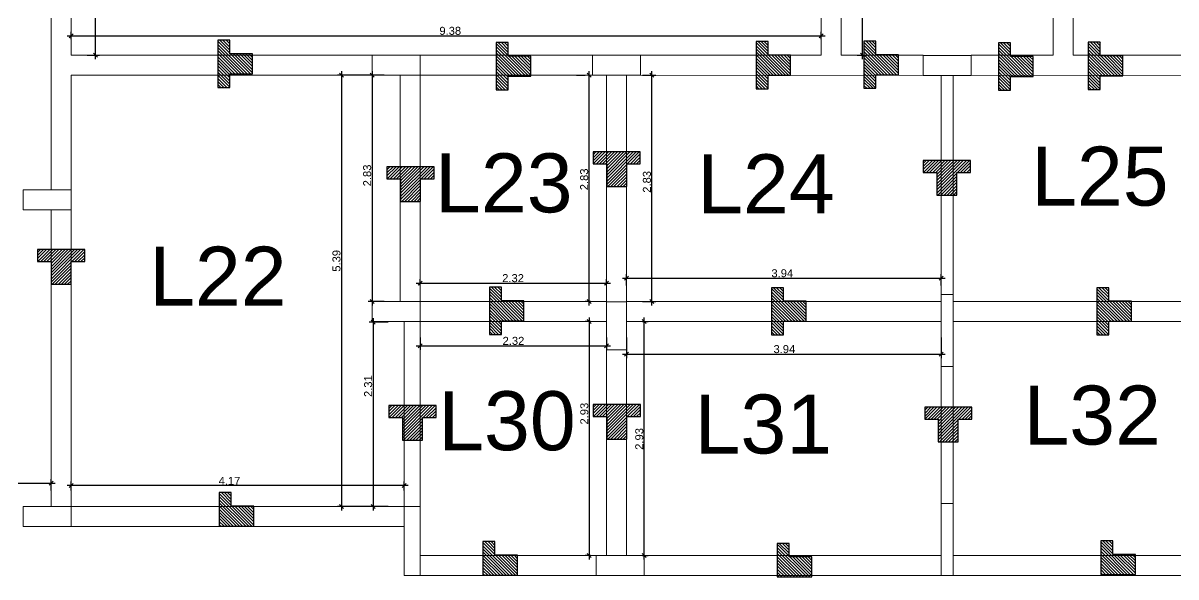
# Model space of a CAD drawing. Header units: millimetres. Extents: x 2878 to 6301, y 540 to 1980.
# Drawn here: x 2920.83 to 2935.24, y 726.71 to 733.63 of the extents above; entities that cross this region are included whole.
import ezdxf

# ---------------------------------------------------------------- set-up
doc = ezdxf.new("R2010")
doc.units = ezdxf.units.MM
doc.header["$LTSCALE"] = 4
for name, color, linetype, lineweight in [('ALVENARIA', 4, 'Continuous', 20), ('COTAS', 35, 'Continuous', 5), ('PILAR', 1, 'Continuous', 5)]:
    doc.layers.add(name, color=color, linetype=linetype, lineweight=lineweight)
doc.layers.add('ARM.CORTE', color=3, linetype='Continuous')
doc.styles.get("Standard").update_dxf_attribs({"font": 'arial.ttf'})
doc.dimstyles.new('ISO-25', dxfattribs={"dimscale": 0, "dimtxt": 0.1, "dimasz": 0.05, "dimexe": 0.05, "dimexo": 0.2, "dimgap": 0.01, "dimtad": 1, "dimzin": 4, "dimdsep": 46, "dimtxsty": 'Standard', "dimblk": 'OBLIQUE', "dimcen": 0.1, "dimdle": 0.05, "dimclrt": 256, "dimadec": 0, "dimazin": 0, "dimtfac": 1, "dimtix": 1, "dimtofl": 0, "dimtmove": 0, "dimatfit": 3, "dimfxl": 1, "dimtfillclr": 256, "dimarcsym": 0})

# ---------------------------------------------------------------- blocks, each defined once
blk = doc.blocks.new('PILAR')
at = {"layer": 'PILAR', "ltscale": 0.01}
blk.add_lwpolyline([(-0.15, 0), (0.1, 0), (0.1, -0.6), (-0.15, -0.6)], close=True, dxfattribs=at)
blk = doc.blocks.new('_Oblique')
at = {"color": 0, "linetype": 'ByBlock', "lineweight": -2}
blk.add_line((-0.5, -0.5), (0.5, 0.5), dxfattribs=at)
blk = doc.blocks.new('*D484')
at = {"layer": 'COTAS', "color": 0, "lineweight": -2, "transparency": 16777216}
for p, q in [((2925.193, 733.032), (2925.193, 730.106)), ((2925.346, 732.982), (2925.143, 732.982)), ((2925.346, 730.156), (2925.143, 730.156))]:
    blk.add_line(p, q, dxfattribs=at)
at = {"layer": 'Defpoints', "color": 0, "transparency": 16777216}
for p in [(2925.546, 732.982), (2925.193, 730.156), (2925.546, 730.156)]:
    blk.add_point(p, dxfattribs=at)
at = {"layer": 'COTAS', "color": 0, "lineweight": -2, "transparency": 16777216, "xscale": 0.05, "yscale": 0.05, "zscale": 0.05}
for p, rotation in [((2925.193, 732.982), 90), ((2925.193, 730.156), 270)]:
    blk.add_blockref('_Oblique', p, dxfattribs=dict(at, rotation=rotation))
at = {"layer": 'COTAS', "transparency": 16777216, "insert": (2925.132, 731.73), "char_height": 0.1, "attachment_point": 5, "rotation": 90}
blk.add_mtext('2.83', dxfattribs=at)
blk = doc.blocks.new('*D485')
at = {"layer": 'COTAS', "color": 0, "lineweight": -2, "transparency": 16777216}
for p, q in [((2925.396, 729.897), (2925.156, 729.897)), ((2925.206, 729.947), (2925.206, 727.541)), ((2925.396, 727.591), (2925.156, 727.591))]:
    blk.add_line(p, q, dxfattribs=at)
at = {"layer": 'Defpoints', "color": 0, "transparency": 16777216}
for p in [(2925.596, 729.897), (2925.206, 727.591), (2925.596, 727.591)]:
    blk.add_point(p, dxfattribs=at)
at = {"layer": 'COTAS', "color": 0, "lineweight": -2, "transparency": 16777216, "xscale": 0.05, "yscale": 0.05, "zscale": 0.05}
for p, rotation in [((2925.206, 729.897), 90), ((2925.206, 727.591), 270)]:
    blk.add_blockref('_Oblique', p, dxfattribs=dict(at, rotation=rotation))
at = {"layer": 'COTAS', "transparency": 16777216, "insert": (2925.144, 729.097), "char_height": 0.1, "attachment_point": 5, "rotation": 90}
blk.add_mtext('2.31', dxfattribs=at)
blk = doc.blocks.new('*D486')
at = {"layer": 'COTAS', "color": 0, "lineweight": -2, "transparency": 16777216}
for p, q in [((2924.809, 733.032), (2924.809, 727.541)), ((2925.346, 732.982), (2924.759, 732.982)), ((2925.396, 727.591), (2924.759, 727.591))]:
    blk.add_line(p, q, dxfattribs=at)
at = {"layer": 'Defpoints', "color": 0, "transparency": 16777216}
for p in [(2925.546, 732.982), (2924.809, 727.591), (2925.596, 727.591)]:
    blk.add_point(p, dxfattribs=at)
at = {"layer": 'COTAS', "color": 0, "lineweight": -2, "transparency": 16777216, "xscale": 0.05, "yscale": 0.05, "zscale": 0.05}
for p, rotation in [((2924.809, 732.982), 90), ((2924.809, 727.591), 270)]:
    blk.add_blockref('_Oblique', p, dxfattribs=dict(at, rotation=rotation))
at = {"layer": 'COTAS', "transparency": 16777216, "insert": (2924.748, 730.663), "char_height": 0.1, "attachment_point": 5, "rotation": 90}
blk.add_mtext('5.39', dxfattribs=at)
blk = doc.blocks.new('*D487')
at = {"layer": 'COTAS', "color": 0, "lineweight": -2, "transparency": 16777216}
for p, q in [((2927.921, 729.906), (2927.857, 729.906)), ((2927.907, 729.956), (2927.907, 726.931)), ((2927.921, 726.981), (2927.857, 726.981))]:
    blk.add_line(p, q, dxfattribs=at)
at = {"layer": 'Defpoints', "color": 0, "transparency": 16777216}
for p in [(2928.121, 729.906), (2927.907, 726.981), (2928.121, 726.981)]:
    blk.add_point(p, dxfattribs=at)
at = {"layer": 'COTAS', "color": 0, "lineweight": -2, "transparency": 16777216, "xscale": 0.05, "yscale": 0.05, "zscale": 0.05}
for p, rotation in [((2927.907, 729.906), 90), ((2927.907, 726.981), 270)]:
    blk.add_blockref('_Oblique', p, dxfattribs=dict(at, rotation=rotation))
at = {"layer": 'COTAS', "transparency": 16777216, "insert": (2927.846, 728.753), "char_height": 0.1, "attachment_point": 5, "rotation": 90}
blk.add_mtext('2.93', dxfattribs=at)
blk = doc.blocks.new('*D488')
at = {"layer": 'COTAS', "color": 0, "lineweight": -2, "transparency": 16777216}
for p, q in [((2925.796, 729.706), (2925.796, 729.551)), ((2928.121, 729.706), (2928.121, 729.551)), ((2925.746, 729.601), (2928.171, 729.601))]:
    blk.add_line(p, q, dxfattribs=at)
at = {"layer": 'Defpoints', "color": 0, "transparency": 16777216}
for p in [(2925.796, 729.906), (2928.121, 729.906), (2928.121, 729.601)]:
    blk.add_point(p, dxfattribs=at)
at = {"layer": 'COTAS', "color": 0, "lineweight": -2, "transparency": 16777216, "xscale": 0.05, "yscale": 0.05, "zscale": 0.05, "rotation": 180}
blk.add_blockref('_Oblique', (2925.796, 729.601), dxfattribs=at)
at = {"layer": 'COTAS', "color": 0, "lineweight": -2, "transparency": 16777216, "xscale": 0.05, "yscale": 0.05, "zscale": 0.05}
blk.add_blockref('_Oblique', (2928.121, 729.601), dxfattribs=at)
at = {"layer": 'COTAS', "transparency": 16777216, "insert": (2926.96, 729.662), "char_height": 0.1, "attachment_point": 5}
blk.add_mtext('2.32', dxfattribs=at)
blk = doc.blocks.new('*D489')
at = {"layer": 'COTAS', "color": 0, "lineweight": -2, "transparency": 16777216}
for p, q in [((2928.371, 729.706), (2928.371, 729.448)), ((2932.306, 729.706), (2932.306, 729.448)), ((2928.321, 729.498), (2932.356, 729.498))]:
    blk.add_line(p, q, dxfattribs=at)
at = {"layer": 'Defpoints', "color": 0, "transparency": 16777216}
for p in [(2928.371, 729.906), (2932.306, 729.906), (2932.306, 729.498)]:
    blk.add_point(p, dxfattribs=at)
at = {"layer": 'COTAS', "color": 0, "lineweight": -2, "transparency": 16777216, "xscale": 0.05, "yscale": 0.05, "zscale": 0.05, "rotation": 180}
blk.add_blockref('_Oblique', (2928.371, 729.498), dxfattribs=at)
at = {"layer": 'COTAS', "color": 0, "lineweight": -2, "transparency": 16777216, "xscale": 0.05, "yscale": 0.05, "zscale": 0.05}
blk.add_blockref('_Oblique', (2932.306, 729.498), dxfattribs=at)
at = {"layer": 'COTAS', "transparency": 16777216, "insert": (2930.346, 729.559), "char_height": 0.1, "attachment_point": 5}
blk.add_mtext('3.94', dxfattribs=at)
blk = doc.blocks.new('*D568')
at = {"layer": 'COTAS', "color": 0, "lineweight": -2, "transparency": 16777216}
for p, q in [((2916.614, 727.885), (2921.231, 727.885)), ((2916.664, 727.791), (2916.664, 727.935)), ((2921.181, 727.791), (2921.181, 727.935))]:
    blk.add_line(p, q, dxfattribs=at)
at = {"layer": 'Defpoints', "color": 0, "transparency": 16777216}
for p in [(2921.181, 727.885), (2916.664, 727.591), (2921.181, 727.591)]:
    blk.add_point(p, dxfattribs=at)
at = {"layer": 'COTAS', "color": 0, "lineweight": -2, "transparency": 16777216, "xscale": 0.05, "yscale": 0.05, "zscale": 0.05, "rotation": 180}
blk.add_blockref('_Oblique', (2916.664, 727.885), dxfattribs=at)
at = {"layer": 'COTAS', "color": 0, "lineweight": -2, "transparency": 16777216, "xscale": 0.05, "yscale": 0.05, "zscale": 0.05}
blk.add_blockref('_Oblique', (2921.181, 727.885), dxfattribs=at)
at = {"layer": 'COTAS', "transparency": 16777216, "insert": (2919.028, 727.946), "char_height": 0.1, "attachment_point": 5}
blk.add_mtext('4.52', dxfattribs=at)
blk = doc.blocks.new('*D577')
at = {"layer": 'COTAS', "color": 0, "lineweight": -2, "transparency": 16777216}
for p, q in [((2921.631, 734.686), (2921.786, 734.686)), ((2921.736, 733.182), (2921.736, 734.736)), ((2921.631, 733.232), (2921.786, 733.232))]:
    blk.add_line(p, q, dxfattribs=at)
at = {"layer": 'Defpoints', "color": 0, "transparency": 16777216}
for p in [(2921.431, 734.686), (2921.736, 734.686), (2921.431, 733.232)]:
    blk.add_point(p, dxfattribs=at)
at = {"layer": 'COTAS', "color": 0, "lineweight": -2, "transparency": 16777216, "xscale": 0.05, "yscale": 0.05, "zscale": 0.05}
for p, rotation in [((2921.736, 734.686), 90), ((2921.736, 733.232), 270)]:
    blk.add_blockref('_Oblique', p, dxfattribs=dict(at, rotation=rotation))
at = {"layer": 'COTAS', "transparency": 16777216, "insert": (2921.675, 734.008), "char_height": 0.1, "attachment_point": 5, "rotation": 90}
blk.add_mtext('1.45', dxfattribs=at)
blk = doc.blocks.new('*D578')
at = {"layer": 'COTAS', "color": 0, "lineweight": -2, "transparency": 16777216}
for p, q in [((2921.381, 733.476), (2930.856, 733.476)), ((2921.431, 733.432), (2921.431, 733.526)), ((2930.806, 733.432), (2930.806, 733.526))]:
    blk.add_line(p, q, dxfattribs=at)
at = {"layer": 'Defpoints', "color": 0, "transparency": 16777216}
for p in [(2930.806, 733.476), (2921.431, 733.232), (2930.806, 733.232)]:
    blk.add_point(p, dxfattribs=at)
at = {"layer": 'COTAS', "color": 0, "lineweight": -2, "transparency": 16777216, "xscale": 0.05, "yscale": 0.05, "zscale": 0.05, "rotation": 180}
blk.add_blockref('_Oblique', (2921.431, 733.476), dxfattribs=at)
at = {"layer": 'COTAS', "color": 0, "lineweight": -2, "transparency": 16777216, "xscale": 0.05, "yscale": 0.05, "zscale": 0.05}
blk.add_blockref('_Oblique', (2930.806, 733.476), dxfattribs=at)
at = {"layer": 'COTAS', "transparency": 16777216, "insert": (2926.17, 733.537), "char_height": 0.1, "attachment_point": 5}
blk.add_mtext('9.38', dxfattribs=at)
blk = doc.blocks.new('*D579')
at = {"layer": 'COTAS', "color": 0, "lineweight": -2, "transparency": 16777216}
for p, q in [((2925.646, 727.853), (2921.381, 727.853)), ((2921.431, 727.791), (2921.431, 727.903)), ((2925.596, 727.791), (2925.596, 727.903))]:
    blk.add_line(p, q, dxfattribs=at)
at = {"layer": 'Defpoints', "color": 0, "transparency": 16777216}
for p in [(2921.431, 727.853), (2921.431, 727.591), (2925.596, 727.591)]:
    blk.add_point(p, dxfattribs=at)
at = {"layer": 'COTAS', "color": 0, "lineweight": -2, "transparency": 16777216, "xscale": 0.05, "yscale": 0.05, "zscale": 0.05, "rotation": 180}
blk.add_blockref('_Oblique', (2921.431, 727.853), dxfattribs=at)
at = {"layer": 'COTAS', "color": 0, "lineweight": -2, "transparency": 16777216, "xscale": 0.05, "yscale": 0.05, "zscale": 0.05}
blk.add_blockref('_Oblique', (2925.596, 727.853), dxfattribs=at)
at = {"layer": 'COTAS', "transparency": 16777216, "insert": (2923.411, 727.913), "char_height": 0.1, "attachment_point": 5}
blk.add_mtext('4.17', dxfattribs=at)
blk = doc.blocks.new('*D580')
at = {"layer": 'COTAS', "color": 0, "lineweight": -2, "transparency": 16777216}
for p, q in [((2925.796, 730.356), (2925.796, 730.435)), ((2928.121, 730.356), (2928.121, 730.435)), ((2925.746, 730.385), (2928.171, 730.385))]:
    blk.add_line(p, q, dxfattribs=at)
at = {"layer": 'Defpoints', "color": 0, "transparency": 16777216}
for p in [(2928.121, 730.385), (2925.796, 730.156), (2928.121, 730.156)]:
    blk.add_point(p, dxfattribs=at)
at = {"layer": 'COTAS', "color": 0, "lineweight": -2, "transparency": 16777216, "xscale": 0.05, "yscale": 0.05, "zscale": 0.05, "rotation": 180}
blk.add_blockref('_Oblique', (2925.796, 730.385), dxfattribs=at)
at = {"layer": 'COTAS', "color": 0, "lineweight": -2, "transparency": 16777216, "xscale": 0.05, "yscale": 0.05, "zscale": 0.05}
blk.add_blockref('_Oblique', (2928.121, 730.385), dxfattribs=at)
at = {"layer": 'COTAS', "transparency": 16777216, "insert": (2926.955, 730.446), "char_height": 0.1, "attachment_point": 5}
blk.add_mtext('2.32', dxfattribs=at)
blk = doc.blocks.new('*D581')
at = {"layer": 'COTAS', "color": 0, "lineweight": -2, "transparency": 16777216}
for p, q in [((2927.905, 730.106), (2927.905, 733.032)), ((2927.746, 732.982), (2927.855, 732.982)), ((2927.921, 730.156), (2927.855, 730.156))]:
    blk.add_line(p, q, dxfattribs=at)
at = {"layer": 'Defpoints', "color": 0, "transparency": 16777216}
for p in [(2927.905, 732.982), (2927.946, 732.982), (2928.121, 730.156)]:
    blk.add_point(p, dxfattribs=at)
at = {"layer": 'COTAS', "color": 0, "lineweight": -2, "transparency": 16777216, "xscale": 0.05, "yscale": 0.05, "zscale": 0.05}
for p, rotation in [((2927.905, 732.982), 90), ((2927.905, 730.156), 270)]:
    blk.add_blockref('_Oblique', p, dxfattribs=dict(at, rotation=rotation))
at = {"layer": 'COTAS', "transparency": 16777216, "insert": (2927.844, 731.681), "char_height": 0.1, "attachment_point": 5, "rotation": 90}
blk.add_mtext('2.83', dxfattribs=at)
blk = doc.blocks.new('*D582')
at = {"layer": 'COTAS', "color": 0, "lineweight": -2, "transparency": 16777216}
for p, q in [((2928.571, 729.906), (2928.644, 729.906)), ((2928.594, 726.931), (2928.594, 729.956)), ((2928.571, 726.981), (2928.644, 726.981))]:
    blk.add_line(p, q, dxfattribs=at)
at = {"layer": 'Defpoints', "color": 0, "transparency": 16777216}
for p in [(2928.371, 729.906), (2928.594, 729.906), (2928.371, 726.981)]:
    blk.add_point(p, dxfattribs=at)
at = {"layer": 'COTAS', "color": 0, "lineweight": -2, "transparency": 16777216, "xscale": 0.05, "yscale": 0.05, "zscale": 0.05}
for p, rotation in [((2928.594, 729.906), 90), ((2928.594, 726.981), 270)]:
    blk.add_blockref('_Oblique', p, dxfattribs=dict(at, rotation=rotation))
at = {"layer": 'COTAS', "transparency": 16777216, "insert": (2928.533, 728.437), "char_height": 0.1, "attachment_point": 5, "rotation": 90}
blk.add_mtext('2.93', dxfattribs=at)
blk = doc.blocks.new('*D583')
at = {"layer": 'COTAS', "color": 0, "lineweight": -2, "transparency": 16777216}
for p, q in [((2928.321, 730.446), (2932.356, 730.446)), ((2928.371, 730.356), (2928.371, 730.496)), ((2932.306, 730.356), (2932.306, 730.496))]:
    blk.add_line(p, q, dxfattribs=at)
at = {"layer": 'Defpoints', "color": 0, "transparency": 16777216}
for p in [(2932.306, 730.446), (2928.371, 730.156), (2932.306, 730.156)]:
    blk.add_point(p, dxfattribs=at)
at = {"layer": 'COTAS', "color": 0, "lineweight": -2, "transparency": 16777216, "xscale": 0.05, "yscale": 0.05, "zscale": 0.05, "rotation": 180}
blk.add_blockref('_Oblique', (2928.371, 730.446), dxfattribs=at)
at = {"layer": 'COTAS', "color": 0, "lineweight": -2, "transparency": 16777216, "xscale": 0.05, "yscale": 0.05, "zscale": 0.05}
blk.add_blockref('_Oblique', (2932.306, 730.446), dxfattribs=at)
at = {"layer": 'COTAS', "transparency": 16777216, "insert": (2930.32, 730.507), "char_height": 0.1, "attachment_point": 5}
blk.add_mtext('3.94', dxfattribs=at)
blk = doc.blocks.new('*D584')
at = {"layer": 'COTAS', "color": 0, "lineweight": -2, "transparency": 16777216}
for p, q in [((2928.689, 730.106), (2928.689, 733.032)), ((2928.571, 732.982), (2928.739, 732.982)), ((2928.571, 730.156), (2928.739, 730.156))]:
    blk.add_line(p, q, dxfattribs=at)
at = {"layer": 'Defpoints', "color": 0, "transparency": 16777216}
for p in [(2928.371, 732.982), (2928.689, 732.982), (2928.371, 730.156)]:
    blk.add_point(p, dxfattribs=at)
at = {"layer": 'COTAS', "color": 0, "lineweight": -2, "transparency": 16777216, "xscale": 0.05, "yscale": 0.05, "zscale": 0.05}
for p, rotation in [((2928.689, 732.982), 90), ((2928.689, 730.156), 270)]:
    blk.add_blockref('_Oblique', p, dxfattribs=dict(at, rotation=rotation))
at = {"layer": 'COTAS', "transparency": 16777216, "insert": (2928.628, 731.65), "char_height": 0.1, "attachment_point": 5, "rotation": 90}
blk.add_mtext('2.83', dxfattribs=at)
blk = doc.blocks.new('*D589')
at = {"layer": 'COTAS', "color": 0, "lineweight": -2, "transparency": 16777216}
for p, q in [((2931.256, 736.771), (2931.371, 736.771)), ((2931.321, 733.182), (2931.321, 736.821)), ((2931.256, 733.232), (2931.371, 733.232))]:
    blk.add_line(p, q, dxfattribs=at)
at = {"layer": 'Defpoints', "color": 0, "transparency": 16777216}
for p in [(2931.056, 736.771), (2931.321, 736.771), (2931.056, 733.232)]:
    blk.add_point(p, dxfattribs=at)
at = {"layer": 'COTAS', "color": 0, "lineweight": -2, "transparency": 16777216, "xscale": 0.05, "yscale": 0.05, "zscale": 0.05}
for p, rotation in [((2931.321, 736.771), 90), ((2931.321, 733.232), 270)]:
    blk.add_blockref('_Oblique', p, dxfattribs=dict(at, rotation=rotation))
at = {"layer": 'COTAS', "transparency": 16777216, "insert": (2931.259, 735.629), "char_height": 0.1, "attachment_point": 5, "rotation": 90}
blk.add_mtext('3.54', dxfattribs=at)

msp = doc.modelspace()

# ---------------------------------------------------------------- hatches: boundary and pattern name
at = {"layer": 'ARM.CORTE'}
h = msp.add_hatch(dxfattribs=at)
h.set_pattern_fill('ANSI31', color=256, scale=0.0086, angle=90)
h.set_pattern_definition([(135, (3659.774526, -2173.001772), (-0.01930755066, -0.01930755066), [])])
h.paths.add_polyline_path([(2923.264, 732.829), (2923.414, 732.829), (2923.414, 732.999), (2923.697, 732.999), (2923.697, 733.249), (2923.414, 733.249), (2923.414, 733.419), (2923.264, 733.419)])
h = msp.add_hatch(dxfattribs=at)
h.set_pattern_fill('ANSI31', color=256, scale=0.0086, angle=90)
h.set_pattern_definition([(135, (3663.2539, -2173.029522), (-0.01930755066, -0.01930755066), [])])
h.paths.add_polyline_path([(2926.744, 732.801), (2926.894, 732.801), (2926.894, 732.971), (2927.176, 732.971), (2927.176, 733.221), (2926.894, 733.221), (2926.894, 733.391), (2926.744, 733.391)])
h = msp.add_hatch(dxfattribs=at)
h.set_pattern_fill('ANSI31', color=256, scale=0.0086, angle=90)
h.set_pattern_definition([(135, (3666.50213, -2173.01817), (-0.01930755066, -0.01930755066), [])])
h.paths.add_polyline_path([(2929.992, 732.813), (2930.142, 732.813), (2930.142, 732.983), (2930.424, 732.983), (2930.424, 733.233), (2930.142, 733.233), (2930.142, 733.403), (2929.992, 733.403)])
h = msp.add_hatch(dxfattribs=at)
h.set_pattern_fill('ANSI31', color=256, scale=0.0086, angle=90)
h.set_pattern_definition([(135, (3667.85082, -2173.01192), (-0.01930755066, -0.01930755066), [])])
h.paths.add_polyline_path([(2931.341, 732.819), (2931.491, 732.819), (2931.491, 732.989), (2931.773, 732.989), (2931.773, 733.239), (2931.491, 733.239), (2931.491, 733.409), (2931.341, 733.409)])
h = msp.add_hatch(dxfattribs=at)
h.set_pattern_fill('ANSI31', color=256, scale=0.0086, angle=90)
h.set_pattern_definition([(135, (3669.53188, -2173.034466), (-0.01930755066, -0.01930755066), [])])
h.paths.add_polyline_path([(2933.022, 732.797), (2933.172, 732.797), (2933.172, 732.967), (2933.454, 732.967), (2933.454, 733.217), (2933.172, 733.217), (2933.172, 733.387), (2933.022, 733.387)])
h = msp.add_hatch(dxfattribs=at)
h.set_pattern_fill('ANSI31', color=256, scale=0.0086, angle=90)
h.set_pattern_definition([(135, (3670.65557, -2173.026342), (-0.01930755066, -0.01930755066), [])])
h.paths.add_polyline_path([(2934.145, 732.805), (2934.295, 732.805), (2934.295, 732.975), (2934.578, 732.975), (2934.578, 733.225), (2934.295, 733.225), (2934.295, 733.395), (2934.145, 733.395)])
h = msp.add_hatch(dxfattribs=at)
h.set_pattern_fill('ANSI31', color=256, scale=0.0086)
h.set_pattern_definition([(45, (22.12361, -4.48517), (-0.01930755066, 0.01930755066), [])])
h.paths.add_polyline_path([(2927.955, 732.025), (2927.955, 731.875), (2928.125, 731.875), (2928.125, 731.593), (2928.375, 731.593), (2928.375, 731.875), (2928.545, 731.875), (2928.545, 732.025)])
h = msp.add_hatch(dxfattribs=at)
h.set_pattern_fill('ANSI31', color=256, scale=0.0086)
h.set_pattern_definition([(45, (26.250596, -4.592462), (-0.01930755066, 0.01930755066), [])])
h.paths.add_polyline_path([(2932.082, 731.918), (2932.082, 731.768), (2932.252, 731.768), (2932.252, 731.485), (2932.502, 731.485), (2932.502, 731.768), (2932.672, 731.768), (2932.672, 731.918)])
h = msp.add_hatch(dxfattribs=at)
h.set_pattern_fill('ANSI31', color=256, scale=0.0086)
h.set_pattern_definition([(45, (19.548183, -4.672365), (-0.01930755066, 0.01930755066), [])])
h.paths.add_polyline_path([(2925.379, 731.838), (2925.379, 731.688), (2925.549, 731.688), (2925.549, 731.406), (2925.799, 731.406), (2925.799, 731.688), (2925.969, 731.688), (2925.969, 731.838)])
h = msp.add_hatch(dxfattribs=at)
h.set_pattern_fill('ANSI31', color=256, scale=0.0086)
h.set_pattern_definition([(45, (15.180044, -5.705877), (-0.01930755066, 0.01930755066), [])])
h.paths.add_polyline_path([(2921.011, 730.804), (2921.011, 730.654), (2921.181, 730.654), (2921.181, 730.372), (2921.431, 730.372), (2921.431, 730.654), (2921.601, 730.654), (2921.601, 730.804)])
h = msp.add_hatch(dxfattribs=at)
h.set_pattern_fill('ANSI31', color=256, scale=0.0086, angle=90)
h.set_pattern_definition([(135, (3663.169336, -2176.086917), (-0.01930755066, -0.01930755066), [])])
h.paths.add_polyline_path([(2926.659, 729.744), (2926.809, 729.744), (2926.809, 729.914), (2927.091, 729.914), (2927.091, 730.164), (2926.809, 730.164), (2926.809, 730.334), (2926.659, 730.334)])
h = msp.add_hatch(dxfattribs=at)
h.set_pattern_fill('ANSI31', color=256, scale=0.0086, angle=90)
h.set_pattern_definition([(135, (3666.694443, -2176.093652), (-0.01930755066, -0.01930755066), [])])
h.paths.add_polyline_path([(2930.184, 729.737), (2930.334, 729.737), (2930.334, 729.907), (2930.617, 729.907), (2930.617, 730.157), (2930.334, 730.157), (2930.334, 730.327), (2930.184, 730.327)])
h = msp.add_hatch(dxfattribs=at)
h.set_pattern_fill('ANSI31', color=256, scale=0.0086, angle=90)
h.set_pattern_definition([(135, (3670.761902, -2176.094257), (-0.01930755066, -0.01930755066), [])])
h.paths.add_polyline_path([(2934.252, 729.737), (2934.402, 729.737), (2934.402, 729.907), (2934.684, 729.907), (2934.684, 730.157), (2934.402, 730.157), (2934.402, 730.327), (2934.252, 730.327)])
h = msp.add_hatch(dxfattribs=at)
h.set_pattern_fill('ANSI31', color=256, scale=0.0086)
h.set_pattern_definition([(45, (19.572188, -7.656577), (-0.01930755066, 0.01930755066), [])])
h.paths.add_polyline_path([(2925.403, 728.854), (2925.403, 728.704), (2925.573, 728.704), (2925.573, 728.421), (2925.823, 728.421), (2925.823, 728.704), (2925.993, 728.704), (2925.993, 728.854)])
h = msp.add_hatch(dxfattribs=at)
h.set_pattern_fill('ANSI31', color=256, scale=0.0086)
h.set_pattern_definition([(45, (22.124877, -7.642002), (-0.01930755066, 0.01930755066), [])])
h.paths.add_polyline_path([(2927.956, 728.868), (2927.956, 728.718), (2928.126, 728.718), (2928.126, 728.436), (2928.376, 728.436), (2928.376, 728.718), (2928.546, 728.718), (2928.546, 728.868)])
h = msp.add_hatch(dxfattribs=at)
h.set_pattern_fill('ANSI31', color=256, scale=0.0086)
h.set_pattern_definition([(45, (26.2691, -7.678476), (-0.01930755066, 0.01930755066), [])])
h.paths.add_polyline_path([(2932.1, 728.832), (2932.1, 728.682), (2932.27, 728.682), (2932.27, 728.399), (2932.52, 728.399), (2932.52, 728.682), (2932.69, 728.682), (2932.69, 728.832)])
h = msp.add_hatch(dxfattribs=at)
h.set_pattern_fill('ANSI31', color=256, scale=0.0086, angle=90)
h.set_pattern_definition([(135, (3659.792805, -2178.653948), (-0.01930755066, -0.01930755066), [])])
h.paths.add_polyline_path([(2923.283, 727.347), (2923.715, 727.347), (2923.715, 727.597), (2923.433, 727.597), (2923.433, 727.767), (2923.283, 727.767)])
h = msp.add_hatch(dxfattribs=at)
h.set_pattern_fill('ANSI31', color=256, scale=0.0086, angle=90)
h.set_pattern_definition([(135, (3663.087705, -2179.26749), (-0.01930755066, -0.01930755066), [])])
h.paths.add_polyline_path([(2926.578, 726.733), (2927.01, 726.733), (2927.01, 726.983), (2926.728, 726.983), (2926.728, 727.153), (2926.578, 727.153)])
h = msp.add_hatch(dxfattribs=at)
h.set_pattern_fill('ANSI31', color=256, scale=0.0086, angle=90)
h.set_pattern_definition([(135, (3666.766217, -2179.288935), (-0.01930755066, -0.01930755066), [])])
h.paths.add_polyline_path([(2930.256, 726.712), (2930.688, 726.712), (2930.688, 726.962), (2930.406, 726.962), (2930.406, 727.132), (2930.256, 727.132)])
h = msp.add_hatch(dxfattribs=at)
h.set_pattern_fill('ANSI31', color=256, scale=0.0086, angle=90)
h.set_pattern_definition([(135, (3670.810807, -2179.256652), (-0.01930755066, -0.01930755066), [])])
h.paths.add_polyline_path([(2934.301, 726.744), (2934.733, 726.744), (2934.733, 726.994), (2934.451, 726.994), (2934.451, 727.164), (2934.301, 727.164)])

# ---------------------------------------------------------------- linework, layer by layer
at = {"layer": 'ALVENARIA'}
for p, q in [((2921.181, 731.551), (2921.181, 734.686)), ((2921.431, 733.232), (2921.431, 734.686)), ((2930.806, 734.68), (2930.806, 733.232)), ((2931.056, 734.68), (2931.056, 733.232)), ((2933.705, 734.68), (2933.705, 733.232)), ((2933.955, 734.68), (2933.955, 733.232)), ((2925.196, 733.232), (2921.431, 733.232)), ((2927.946, 733.232), (2925.796, 733.232)), ((2928.546, 733.232), (2930.806, 733.232)), ((2931.056, 733.232), (2932.081, 733.232)), ((2933.705, 733.232), (2932.681, 733.232)), ((2936.215, 733.232), (2933.955, 733.232)), ((2921.431, 731.551), (2921.431, 732.982)), ((2925.196, 732.982), (2921.431, 732.982)), ((2925.546, 732.982), (2925.546, 730.156)), ((2925.796, 732.982), (2927.946, 732.982)), ((2925.796, 732.982), (2925.796, 730.156)), ((2928.121, 730.156), (2928.121, 732.982)), ((2928.371, 730.156), (2928.371, 732.982)), ((2928.546, 732.982), (2932.081, 732.981)), ((2932.306, 730.241), (2932.306, 732.981)), ((2932.456, 730.241), (2932.456, 732.981)), ((2936.215, 732.982), (2932.681, 732.981)), ((2921.181, 727.591), (2921.181, 731.301)), ((2921.431, 727.591), (2921.431, 731.301)), ((2925.796, 730.156), (2928.121, 730.156)), ((2928.371, 730.156), (2932.306, 730.156)), ((2936.39, 730.156), (2932.455, 730.156)), ((2925.596, 727.591), (2925.596, 729.897)), ((2925.796, 727.591), (2925.796, 729.906)), ((2925.796, 729.906), (2928.121, 729.906)), ((2928.371, 729.906), (2932.306, 729.906)), ((2936.39, 729.906), (2932.455, 729.906)), ((2928.121, 729.551), (2928.121, 726.981)), ((2928.371, 729.551), (2928.371, 726.981)), ((2932.306, 727.631), (2932.306, 729.341)), ((2932.456, 727.631), (2932.456, 729.341)), ((2921.431, 727.591), (2925.596, 727.591)), ((2921.431, 727.341), (2925.596, 727.341)), ((2925.596, 726.731), (2925.596, 727.341)), ((2927.996, 726.981), (2925.798, 726.981)), ((2928.196, 726.981), (2927.996, 726.981)), ((2928.594, 726.981), (2932.306, 726.981)), ((2936.167, 726.981), (2932.455, 726.981)), ((2927.996, 726.731), (2925.796, 726.731)), ((2928.296, 726.731), (2927.996, 726.731)), ((2928.121, 726.731), (2928.121, 726.731)), ((2928.121, 726.731), (2928.121, 726.731)), ((2928.594, 726.731), (2932.306, 726.731)), ((2936.167, 726.731), (2932.455, 726.731))]:
    msp.add_line(p, q, dxfattribs=at)
at = {"layer": 'ALVENARIA', "ltscale": 0.03}
msp.add_line((2921.056, 731.301), (2921.056, 731.301), dxfattribs=at)
at = {"layer": 'ARM.CORTE'}
for points in [[(2923.264, 733.419), (2923.264, 732.829), (2923.414, 732.829), (2923.414, 732.999), (2923.697, 732.999), (2923.697, 733.249), (2923.414, 733.249), (2923.414, 733.419)], [(2926.744, 733.391), (2926.744, 732.801), (2926.894, 732.801), (2926.894, 732.971), (2927.176, 732.971), (2927.176, 733.221), (2926.894, 733.221), (2926.894, 733.391)], [(2929.992, 733.403), (2929.992, 732.813), (2930.142, 732.813), (2930.142, 732.983), (2930.424, 732.983), (2930.424, 733.233), (2930.142, 733.233), (2930.142, 733.403)], [(2931.341, 733.409), (2931.341, 732.819), (2931.491, 732.819), (2931.491, 732.989), (2931.773, 732.989), (2931.773, 733.239), (2931.491, 733.239), (2931.491, 733.409)], [(2933.022, 733.387), (2933.022, 732.797), (2933.172, 732.797), (2933.172, 732.967), (2933.454, 732.967), (2933.454, 733.217), (2933.172, 733.217), (2933.172, 733.387)], [(2934.145, 733.395), (2934.145, 732.805), (2934.295, 732.805), (2934.295, 732.975), (2934.578, 732.975), (2934.578, 733.225), (2934.295, 733.225), (2934.295, 733.395)], [(2928.545, 732.025), (2927.955, 732.025), (2927.955, 731.875), (2928.125, 731.875), (2928.125, 731.593), (2928.375, 731.593), (2928.375, 731.875), (2928.545, 731.875)], [(2932.672, 731.918), (2932.082, 731.918), (2932.082, 731.768), (2932.252, 731.768), (2932.252, 731.485), (2932.502, 731.485), (2932.502, 731.768), (2932.672, 731.768)], [(2925.969, 731.838), (2925.379, 731.838), (2925.379, 731.688), (2925.549, 731.688), (2925.549, 731.406), (2925.799, 731.406), (2925.799, 731.688), (2925.969, 731.688)], [(2921.601, 730.804), (2921.011, 730.804), (2921.011, 730.654), (2921.181, 730.654), (2921.181, 730.372), (2921.431, 730.372), (2921.431, 730.654), (2921.601, 730.654)], [(2926.659, 730.334), (2926.659, 729.744), (2926.809, 729.744), (2926.809, 729.914), (2927.091, 729.914), (2927.091, 730.164), (2926.809, 730.164), (2926.809, 730.334)], [(2930.184, 730.327), (2930.184, 729.737), (2930.334, 729.737), (2930.334, 729.907), (2930.617, 729.907), (2930.617, 730.157), (2930.334, 730.157), (2930.334, 730.327)], [(2934.252, 730.327), (2934.252, 729.737), (2934.402, 729.737), (2934.402, 729.907), (2934.684, 729.907), (2934.684, 730.157), (2934.402, 730.157), (2934.402, 730.327)], [(2925.993, 728.854), (2925.403, 728.854), (2925.403, 728.704), (2925.573, 728.704), (2925.573, 728.421), (2925.823, 728.421), (2925.823, 728.704), (2925.993, 728.704)], [(2928.546, 728.868), (2927.956, 728.868), (2927.956, 728.718), (2928.126, 728.718), (2928.126, 728.436), (2928.376, 728.436), (2928.376, 728.718), (2928.546, 728.718)], [(2932.69, 728.832), (2932.1, 728.832), (2932.1, 728.682), (2932.27, 728.682), (2932.27, 728.399), (2932.52, 728.399), (2932.52, 728.682), (2932.69, 728.682)], [(2923.433, 727.347), (2923.715, 727.347), (2923.715, 727.597), (2923.433, 727.597), (2923.433, 727.767), (2923.283, 727.767), (2923.283, 727.347)], [(2926.728, 726.733), (2927.01, 726.733), (2927.01, 726.983), (2926.728, 726.983), (2926.728, 727.153), (2926.578, 727.153), (2926.578, 726.733)], [(2930.406, 726.712), (2930.688, 726.712), (2930.688, 726.962), (2930.406, 726.962), (2930.406, 727.132), (2930.256, 727.132), (2930.256, 726.712)], [(2934.451, 726.744), (2934.733, 726.744), (2934.733, 726.994), (2934.451, 726.994), (2934.451, 727.164), (2934.301, 727.164), (2934.301, 726.744)]]:
    msp.add_lwpolyline(points, close=True, dxfattribs=at)
at = {"layer": 'PILAR', "ltscale": 0.01}
msp.add_lwpolyline([(2925.196, 730.156), (2925.196, 729.906), (2925.796, 729.906), (2925.796, 730.156)], close=True, dxfattribs=at)
at = {"layer": 'PILAR', "color": 1, "ltscale": 0.01}
for points in [[(2932.306, 729.341), (2932.456, 729.341), (2932.456, 730.241), (2932.306, 730.241)], [(2925.596, 727.591), (2925.796, 727.591), (2925.796, 726.731), (2925.596, 726.731)], [(2932.306, 726.731), (2932.456, 726.731), (2932.456, 727.631), (2932.306, 727.631)]]:
    msp.add_lwpolyline(points, close=True, dxfattribs=at)

# ---------------------------------------------------------------- block references
at = {"layer": 'COTAS', "xscale": -1}
for p, rotation in [((2925.196, 733.082), 90), ((2927.946, 733.082), 90), ((2932.081, 733.081), 90), ((2928.271, 729.551), 180), ((2928.594, 726.881), 270)]:
    msp.add_blockref('PILAR', p, dxfattribs=dict(at, rotation=rotation))
at = {"layer": 'COTAS', "rotation": 270}
for p in [(2921.431, 731.401), (2921.431, 727.441)]:
    msp.add_blockref('PILAR', p, dxfattribs=at)

# ---------------------------------------------------------------- texts
at = {"layer": 'COTAS', "char_height": 0.7375, "attachment_point": 1}
for s, insert in [('L23', (2925.98, 732.006)), ('L25', (2933.43, 732.09)), ('L24', (2929.256, 731.994)), ('L22', (2922.406, 730.84)), ('L30', (2926.019, 729.033)), ('L31', (2929.224, 728.992)), ('L32', (2933.334, 729.104))]:
    msp.add_mtext_dynamic_manual_height_columns(s, width=2.5, gutter_width=12.5, heights=[1.872], dxfattribs=dict(at, insert=insert))

# ---------------------------------------------------------------- dimensions: what is measured, and where the dimension line sits
at = {"layer": 'COTAS'}
for base, p1, p2, picture, middle in [((2931.321, 736.771), (2931.056, 733.232), (2931.056, 736.771), '*D589', (2931.321, 735.629)), ((2921.736, 734.686), (2921.431, 733.232), (2921.431, 734.686), '*D577', (2921.736, 734.008)), ((2924.809, 727.591), (2925.546, 732.982), (2925.596, 727.591), '*D486', (2924.809, 730.663)), ((2925.193, 730.156), (2925.546, 732.982), (2925.546, 730.156), '*D484', (2925.193, 731.73)), ((2927.905, 732.982), (2928.121, 730.156), (2927.946, 732.982), '*D581', (2927.905, 731.681)), ((2928.689, 732.982), (2928.371, 730.156), (2928.371, 732.982), '*D584', (2928.689, 731.65)), ((2925.206, 727.591), (2925.596, 729.897), (2925.596, 727.591), '*D485', (2925.206, 729.097)), ((2927.9066, 726.9808), (2928.1208, 729.9059), (2928.1208, 726.9808), '*D487', (2927.9066, 728.7533)), ((2928.594, 729.9059), (2928.3708, 726.9808), (2928.3708, 729.9059), '*D582', (2928.594, 728.4369))]:
    dim = msp.add_linear_dim(base=base, p1=p1, p2=p2, angle=90, dimstyle='ISO-25', override={"dimscale": 1}, dxfattribs=at)
    dim.commit()
    dim.dimension.update_dxf_attribs({"geometry": picture, "text_midpoint": middle, "dimtype": 160})
for base, p1, p2, picture, middle in [((2930.806, 733.4759), (2921.4306, 733.2319), (2930.806, 733.2317), '*D578', (2926.1696, 733.4759)), ((2932.3059, 730.4459), (2928.3708, 730.1559), (2932.3059, 730.1559), '*D583', (2930.3199, 730.4459)), ((2928.12083, 730.38521), (2925.79584, 730.15595), (2928.12083, 730.15595), '*D580', (2926.95461, 730.38521)), ((2928.12083, 729.60051), (2925.79584, 729.90595), (2928.12083, 729.90595), '*D488', (2926.9601, 729.60051)), ((2932.3059, 729.4981), (2928.3708, 729.9059), (2932.3059, 729.9059), '*D489', (2930.3457, 729.4981)), ((2921.181, 727.885), (2916.664, 727.591), (2921.181, 727.591), '*D568', (2919.028, 727.885)), ((2921.43056, 727.85306), (2925.59565, 727.59095), (2921.43056, 727.59115), '*D579', (2923.41088, 727.85306))]:
    dim = msp.add_linear_dim(base=base, p1=p1, p2=p2, dimstyle='ISO-25', override={"dimscale": 1}, dxfattribs=at)
    dim.commit()
    dim.dimension.update_dxf_attribs({"geometry": picture, "text_midpoint": middle, "dimtype": 160})

doc.saveas('drawing.dxf')
